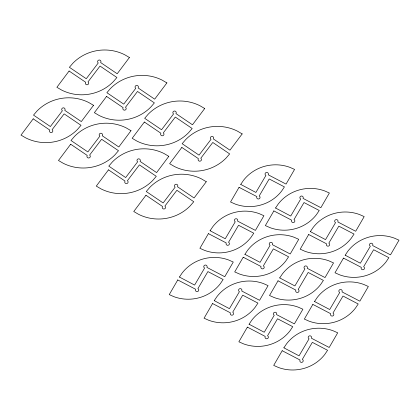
<?xml version="1.0" encoding="UTF-8"?>
<svg xmlns="http://www.w3.org/2000/svg" width="420" height="420" viewBox="0 0 420 420"><rect width="100%" height="100%" fill="white"/><g stroke="black" fill="none" stroke-linecap="round" stroke-linejoin="round"><path stroke-width="0.63" d="M177.755 279.946L169.25 294.614L173.938 296.693A39.648 37.753 -4.5 0 0 220.332 283.694L223.13 279.515L207.9 271.582L197.894 288.608A1.68 1.596 -4.5 0 1 198.544 290.776A1.68 1.596 -4.5 0 1 196.266 291.417A1.68 1.596 -4.5 0 1 195.61 289.249L177.755 279.946M179.434 277.043L194.612 285.07L204.624 268.044A1.68 1.596 -4.5 0 1 203.968 265.876A1.68 1.596 -4.5 0 1 206.252 265.235A1.68 1.596 -4.5 0 1 206.903 267.404L224.758 276.712L233.263 262.038L228.58 259.959A39.648 37.753 -4.5 0 0 182.18 272.958L179.434 277.043M208.404 233.636L199.899 248.304L204.582 250.383A39.648 37.753 -4.5 0 0 250.976 237.384L253.78 233.205L238.549 225.272L228.538 242.298A1.68 1.596 -4.5 0 1 229.194 244.466A1.68 1.596 -4.5 0 1 226.91 245.107A1.68 1.596 -4.5 0 1 226.259 242.939L208.404 233.636M210.084 230.732L225.257 238.76L235.268 221.734A1.68 1.596 -4.5 0 1 234.617 219.566A1.68 1.596 -4.5 0 1 236.896 218.925A1.68 1.596 -4.5 0 1 237.552 221.093L255.407 230.402L263.912 215.728L259.224 213.649A39.648 37.753 -4.5 0 0 212.83 226.648L210.084 230.732M239.053 187.325L230.543 201.994L235.232 204.073A39.648 37.753 -4.5 0 0 281.626 191.074L284.424 186.895L269.199 178.962L259.187 195.988A1.68 1.596 -4.5 0 1 259.838 198.156A1.68 1.596 -4.5 0 1 257.56 198.797A1.68 1.596 -4.5 0 1 256.909 196.628L239.053 187.325M240.734 184.422L255.906 192.449L265.918 175.423A1.68 1.596 -4.5 0 1 265.267 173.255A1.68 1.596 -4.5 0 1 267.545 172.615A1.68 1.596 -4.5 0 1 268.196 174.783L286.052 184.091L294.562 169.417L289.873 167.339A39.648 37.753 -4.5 0 0 243.479 180.338L240.734 184.422M212.567 303.534L204.062 318.208L208.751 320.287A39.648 37.753 -4.5 0 0 255.145 307.282L257.943 303.109L242.718 295.171L232.706 312.202A1.68 1.596 -4.5 0 1 233.357 314.365A1.68 1.596 -4.5 0 1 231.079 315.005A1.68 1.596 -4.5 0 1 230.422 312.837L212.567 303.534M214.247 300.636L229.425 308.663L239.437 291.637A1.68 1.596 -4.5 0 1 238.781 289.469A1.68 1.596 -4.5 0 1 241.064 288.829A1.68 1.596 -4.5 0 1 241.715 290.997L259.571 300.3L268.076 285.626L263.392 283.547A39.648 37.753 -4.5 0 0 216.998 296.552L214.247 300.636M243.217 257.224L234.712 271.897L239.395 273.977A39.648 37.753 -4.5 0 0 285.794 260.972L288.593 256.798L273.362 248.861L263.356 265.892A1.68 1.596 -4.5 0 1 264.007 268.055A1.68 1.596 -4.5 0 1 261.728 268.695A1.68 1.596 -4.5 0 1 261.072 266.527L243.217 257.224M244.897 254.326L260.075 262.353L270.081 245.327A1.68 1.596 -4.5 0 1 269.43 243.159A1.68 1.596 -4.5 0 1 271.709 242.519A1.68 1.596 -4.5 0 1 272.365 244.687L290.22 253.99L298.725 239.316L294.042 237.237A39.648 37.753 -4.5 0 0 247.643 250.241L244.897 254.326M273.866 210.914L265.361 225.587L270.044 227.666A39.648 37.753 -4.5 0 0 316.439 214.662L319.242 210.488L304.012 202.55L294 219.581A1.68 1.596 -4.5 0 1 294.656 221.744A1.68 1.596 -4.5 0 1 292.373 222.385A1.68 1.596 -4.5 0 1 291.721 220.216L273.866 210.914M275.546 208.016L290.719 216.043L300.731 199.017A1.68 1.596 -4.5 0 1 300.08 196.849A1.68 1.596 -4.5 0 1 302.358 196.208A1.68 1.596 -4.5 0 1 303.014 198.377L320.869 207.679L329.375 193.006L324.686 190.927A39.648 37.753 -4.5 0 0 278.292 203.931L275.546 208.016M247.385 327.122L238.875 341.796L243.563 343.875A39.648 37.753 -4.5 0 0 289.957 330.876L292.756 326.697L277.531 318.764L267.519 335.79A1.68 1.596 -4.5 0 1 268.17 337.958A1.68 1.596 -4.5 0 1 265.892 338.599A1.68 1.596 -4.5 0 1 265.24 336.431L247.385 327.122M249.065 324.224L264.238 332.252L274.25 315.226A1.68 1.596 -4.5 0 1 273.593 313.058A1.68 1.596 -4.5 0 1 275.877 312.417A1.68 1.596 -4.5 0 1 276.528 314.585L294.383 323.888L302.888 309.22L298.205 307.141A39.648 37.753 -4.5 0 0 251.811 320.14L249.065 324.224M278.03 280.812L269.524 295.486L274.213 297.565A39.648 37.753 -4.5 0 0 320.607 284.566L323.405 280.387L308.175 272.454L298.169 289.48A1.68 1.596 -4.5 0 1 298.82 291.648A1.68 1.596 -4.5 0 1 296.541 292.288A1.68 1.596 -4.5 0 1 295.885 290.12L278.03 280.812M279.709 277.914L294.887 285.941L304.899 268.916A1.68 1.596 -4.5 0 1 304.243 266.747A1.68 1.596 -4.5 0 1 306.526 266.107A1.68 1.596 -4.5 0 1 307.178 268.275L325.033 277.578L333.538 262.909L328.855 260.831A39.648 37.753 -4.5 0 0 282.455 273.83L279.709 277.914M308.679 234.502L300.174 249.175L304.857 251.255A39.648 37.753 -4.5 0 0 351.251 238.256L354.055 234.077L338.825 226.144L328.813 243.17A1.68 1.596 -4.5 0 1 329.469 245.338A1.68 1.596 -4.5 0 1 327.185 245.978A1.68 1.596 -4.5 0 1 326.534 243.81L308.679 234.502M310.359 231.604L325.531 239.631L335.543 222.605A1.68 1.596 -4.5 0 1 334.892 220.437A1.68 1.596 -4.5 0 1 337.171 219.797A1.68 1.596 -4.5 0 1 337.827 221.965L355.682 231.268L364.187 216.599L359.499 214.52A39.648 37.753 -4.5 0 0 313.105 227.519L310.359 231.604M282.198 350.716L273.693 365.389L278.376 367.469A39.648 37.753 -4.5 0 0 324.77 354.464L327.574 350.291L312.344 342.353L302.332 359.378A1.68 1.596 -4.5 0 1 302.988 361.546A1.68 1.596 -4.5 0 1 300.704 362.187A1.68 1.596 -4.5 0 1 300.053 360.019L282.198 350.716M283.878 347.818L299.05 355.845L309.062 338.814A1.68 1.596 -4.5 0 1 308.411 336.646A1.68 1.596 -4.5 0 1 310.69 336.01A1.68 1.596 -4.5 0 1 311.341 338.179L329.201 347.482L337.706 332.808L333.018 330.729A39.648 37.753 -4.5 0 0 286.624 343.728L283.878 347.818M312.842 304.406L304.337 319.079L309.026 321.158A39.648 37.753 -4.5 0 0 355.42 308.154L358.218 303.98L342.993 296.042L332.981 313.068A1.68 1.596 -4.5 0 1 333.632 315.236A1.68 1.596 -4.5 0 1 331.354 315.877A1.68 1.596 -4.5 0 1 330.697 313.709L312.842 304.406M314.522 301.507L329.7 309.535L339.712 292.504A1.68 1.596 -4.5 0 1 339.056 290.336A1.68 1.596 -4.5 0 1 341.339 289.7A1.68 1.596 -4.5 0 1 341.99 291.869L359.846 301.171L368.351 286.498L363.668 284.419A39.648 37.753 -4.5 0 0 317.273 297.418L314.522 301.507M343.492 258.095L334.987 272.769L339.67 274.848A39.648 37.753 -4.5 0 0 386.069 261.844L388.868 257.67L373.637 249.732L363.626 266.758A1.68 1.596 -4.5 0 1 364.282 268.926A1.68 1.596 -4.5 0 1 362.003 269.567A1.68 1.596 -4.5 0 1 361.347 267.398L343.492 258.095M345.172 255.197L360.35 263.225L370.356 246.194A1.68 1.596 -4.5 0 1 369.705 244.025A1.68 1.596 -4.5 0 1 371.983 243.39A1.68 1.596 -4.5 0 1 372.64 245.558L390.495 254.861L399 240.188L394.317 238.109A39.648 37.753 -4.5 0 0 347.918 251.108L345.172 255.197M33.206 118.834L21 135.098L25.772 137.897A43.013 40.955 -4.5 0 0 77.443 129.47L81.018 125.307L64.139 113.873L52.122 129.686A1.68 1.596 -4.5 0 1 52.505 131.917A1.68 1.596 -4.5 0 1 50.164 132.3A1.68 1.596 -4.5 0 1 49.78 130.069L33.206 118.834M69.09 71.022L56.884 87.287L61.656 90.085A43.013 40.955 -4.5 0 0 113.327 81.659L116.902 77.495L100.028 66.061L88.006 81.879A1.68 1.596 -4.5 0 1 88.389 84.105A1.68 1.596 -4.5 0 1 86.048 84.488A1.68 1.596 -4.5 0 1 85.664 82.257L69.09 71.022M93.529 105.32L81.323 121.58L64.748 110.35A1.68 1.596 -4.5 0 0 64.365 108.118A1.68 1.596 -4.5 0 0 62.024 108.502A1.68 1.596 -4.5 0 0 62.407 110.728L50.384 126.541L33.511 115.106L37.086 110.943A43.013 40.955 -4.5 0 1 88.757 102.522L93.529 105.32M129.412 57.509L117.206 73.768L100.632 62.538A1.68 1.596 -4.5 0 0 100.249 60.307A1.68 1.596 -4.5 0 0 97.907 60.69A1.68 1.596 -4.5 0 0 98.291 62.916L86.268 78.729L69.395 67.295L72.97 63.131A43.013 40.955 -4.5 0 1 124.64 54.71L129.412 57.509M70.681 144.233L58.48 160.493L63.252 163.296A43.013 40.955 -4.5 0 0 114.917 154.87L118.492 150.707L101.619 139.272L89.602 155.085A1.68 1.596 -4.5 0 1 89.985 157.311A1.68 1.596 -4.5 0 1 87.644 157.694A1.68 1.596 -4.5 0 1 87.26 155.463L70.681 144.233M106.564 96.422L94.364 112.681L99.136 115.484A43.013 40.955 -4.5 0 0 150.801 107.058L154.376 102.895L137.503 91.46L125.486 107.273A1.68 1.596 -4.5 0 1 125.869 109.499A1.68 1.596 -4.5 0 1 123.527 109.883A1.68 1.596 -4.5 0 1 123.144 107.657L106.564 96.422M131.003 130.714L118.802 146.979L102.223 135.744A1.68 1.596 -4.5 0 0 101.84 133.518A1.68 1.596 -4.5 0 0 99.498 133.896A1.68 1.596 -4.5 0 0 99.881 136.127L87.864 151.94L70.99 140.506L74.566 136.343A43.013 40.955 -4.5 0 1 126.236 127.916L131.003 130.714M166.892 82.908L154.686 99.167L138.107 87.932A1.68 1.596 -4.5 0 0 137.723 85.706A1.68 1.596 -4.5 0 0 135.382 86.084A1.68 1.596 -4.5 0 0 135.765 88.316L123.748 104.129L106.874 92.694L110.45 88.531A43.013 40.955 -4.5 0 1 162.12 80.105L166.892 82.908M108.481 169.848L96.28 186.107L101.052 188.911A43.013 40.955 -4.5 0 0 152.717 180.484L156.292 176.321L139.419 164.887L127.402 180.7A1.68 1.596 -4.5 0 1 127.785 182.926A1.68 1.596 -4.5 0 1 125.444 183.309A1.68 1.596 -4.5 0 1 125.06 181.078L108.481 169.848M144.365 122.036L132.163 138.296L136.936 141.099A43.013 40.955 -4.5 0 0 188.601 132.673L192.176 128.51L175.303 117.075L163.285 132.888A1.68 1.596 -4.5 0 1 163.669 135.114A1.68 1.596 -4.5 0 1 161.327 135.497A1.68 1.596 -4.5 0 1 160.944 133.266L144.365 122.036M168.809 156.329L156.602 172.594L140.023 161.359A1.68 1.596 -4.5 0 0 139.64 159.128A1.68 1.596 -4.5 0 0 137.298 159.511A1.68 1.596 -4.5 0 0 137.681 161.742L125.664 177.555L108.791 166.121L112.366 161.957A43.013 40.955 -4.5 0 1 164.036 153.531L168.809 156.329M204.692 108.517L192.486 124.782L175.907 113.547A1.68 1.596 -4.5 0 0 175.523 111.321A1.68 1.596 -4.5 0 0 173.182 111.699A1.68 1.596 -4.5 0 0 173.565 113.93L161.548 129.743L144.674 118.309L148.25 114.145A43.013 40.955 -4.5 0 1 199.92 105.719L204.692 108.517M145.96 195.242L133.754 211.502L138.527 214.305A43.013 40.955 -4.5 0 0 190.197 205.879L193.772 201.716L176.899 190.281L164.876 206.094A1.68 1.596 -4.5 0 1 165.26 208.32A1.68 1.596 -4.5 0 1 162.918 208.703A1.68 1.596 -4.5 0 1 162.54 206.477L145.96 195.242M181.844 147.43L169.638 163.69L174.41 166.493A43.013 40.955 -4.5 0 0 226.081 158.067L229.656 153.904L212.783 142.469L200.765 158.282A1.68 1.596 -4.5 0 1 201.143 160.508A1.68 1.596 -4.5 0 1 198.802 160.892A1.68 1.596 -4.5 0 1 198.424 158.666L181.844 147.43M206.283 181.729L194.082 197.988L177.503 186.753A1.68 1.596 -4.5 0 0 177.119 184.527A1.68 1.596 -4.5 0 0 174.778 184.905A1.68 1.596 -4.5 0 0 175.161 187.136L163.144 202.949L146.265 191.515L149.84 187.352A43.013 40.955 -4.5 0 1 201.511 178.925L206.283 181.729M242.167 133.917L229.966 150.176L213.386 138.941A1.68 1.596 -4.5 0 0 213.003 136.715A1.68 1.596 -4.5 0 0 210.662 137.099A1.68 1.596 -4.5 0 0 211.045 139.325L199.028 155.138L182.154 143.703L185.724 139.54A43.013 40.955 -4.5 0 1 237.395 131.114L242.167 133.917"/></g></svg>
